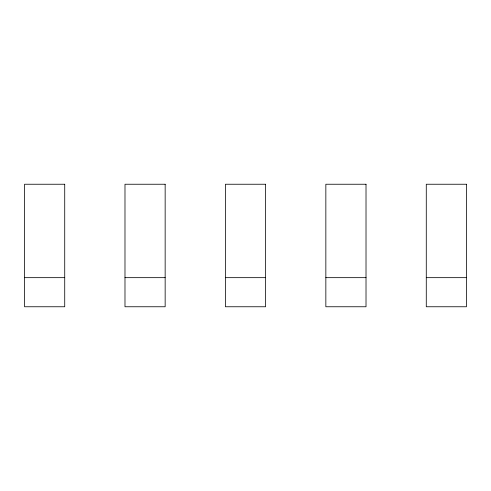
<?xml version="1.0" encoding="UTF-8"?>
<svg xmlns="http://www.w3.org/2000/svg" width="491" height="491" viewBox="0 0 491 491"><rect width="100%" height="100%" fill="white"/><g stroke="black" fill="none" stroke-linecap="round" stroke-linejoin="round"><path stroke-width="0.74" d="M24.55 277.661L64.72 277.661M124.984 277.661L165.154 277.661M225.412 277.661L265.588 277.661M325.846 277.661L366.016 277.661M426.28 277.661L466.45 277.661M64.72 184.242L24.55 184.242L24.55 306.758L64.72 306.758L64.72 184.242M165.154 184.242L124.984 184.242L124.984 306.758L165.154 306.758L165.154 184.242M265.588 184.242L225.412 184.242L225.412 306.758L265.588 306.758L265.588 184.242M366.016 184.242L325.846 184.242L325.846 306.758L366.016 306.758L366.016 184.242M466.45 184.242L426.28 184.242L426.28 306.758L466.45 306.758L466.45 184.242"/></g></svg>
